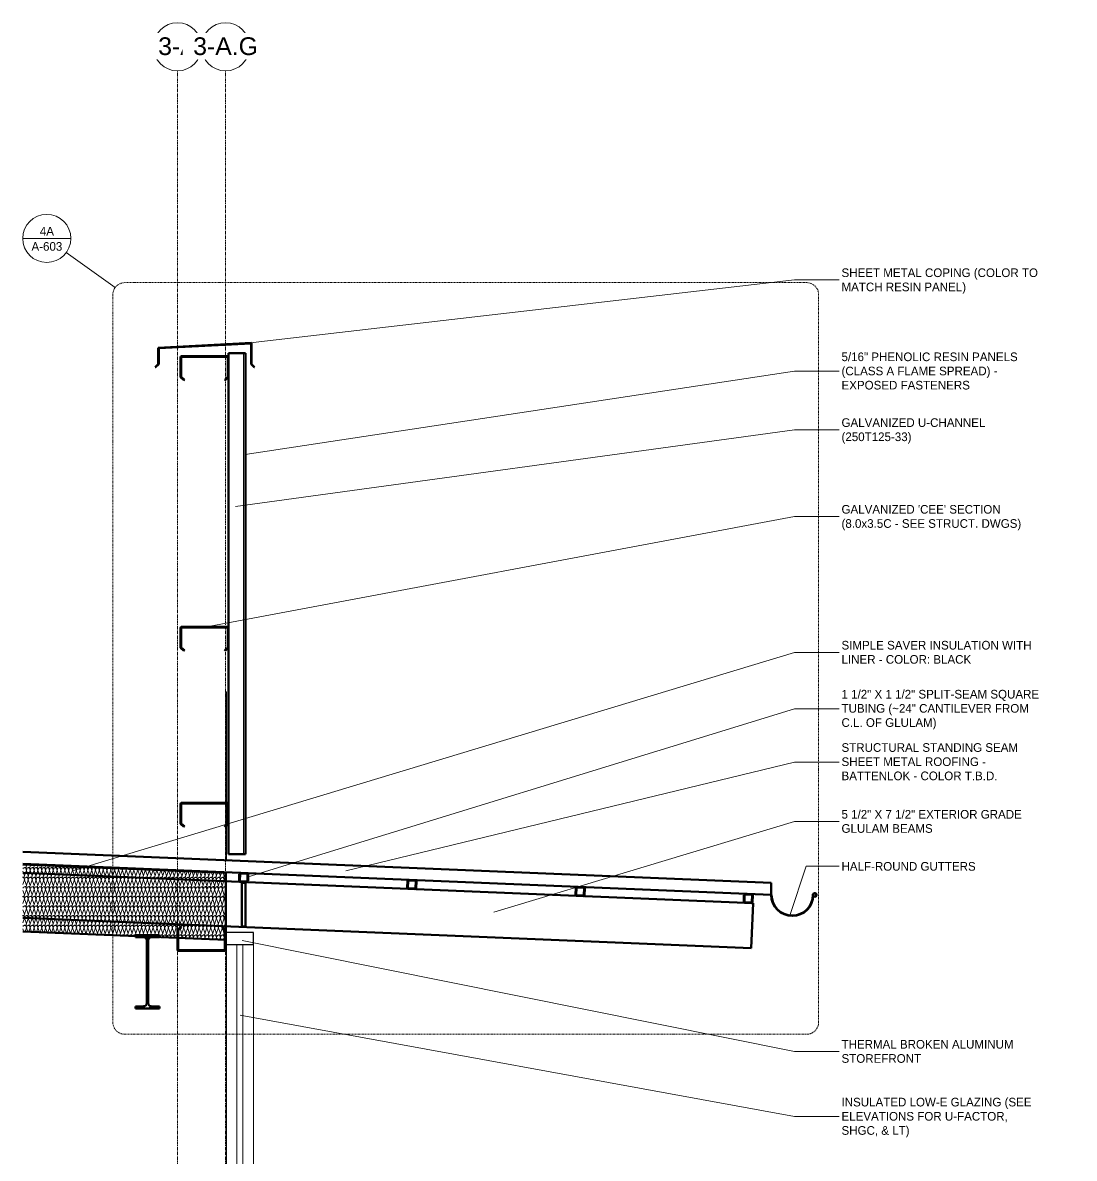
# Model space of a CAD drawing. Header units: inches. Extents: x -22111 to -21587, y -55 to 308.
# Drawn here: x -22095.4 to -21920.5, y 107.9 to 296.8 of the extents above; entities that cross this region are included whole.
import ezdxf

# ---------------------------------------------------------------- set-up
doc = ezdxf.new("R2010")
doc.units = ezdxf.units.IN
doc.header["$MEASUREMENT"] = 0
doc.linetypes.add('Dash Dot 3_16_', pattern=[0.3125, 0.1875, -0.0625, 0, -0.0625])
doc.linetypes.add('Grid Line 1_2_', pattern=[0.875, 0.5, -0.125, 0.125, -0.125])
for name, color, linetype, lineweight in [('A-ANNO-IDEN', 131, 'Continuous', 9), ('A-ANNO-SYMB', 150, 'Continuous', 9), ('A-CLNG', 13, 'Continuous', 18), ('A-CLNG-PATT', 13, 'Continuous', 70), ('A-GLAZ-CURT', 52, 'Continuous', 9), ('A-GLAZ-CWMG', 51, 'Continuous', 9), ('A-ROOF', 132, 'Continuous', 18), ('A-ROOF-MCUT', 132, 'Continuous', 70), ('A-WALL', 113, 'Continuous', 18), ('I-WALL', 2, 'Continuous', 18), ('S-BEAM', 12, 'Continuous', 9), ('S-GRID', 1, 'Continuous', 9), ('S-GRID-IDEN', 1, 'Continuous', 9)]:
    doc.layers.add(name, color=color, linetype=linetype, lineweight=lineweight)
doc.styles.add('Arial_1', font='arial.ttf', dxfattribs={"height": 2.950599})
doc.styles.add('Century Gothic', font='GOTHIC.TTF', dxfattribs={"height": 1.437112})
pattern_1 = [(45, (-26060.736, 71.503), (-1.5839192, 1.5839192), []), (45, (-26060.736, 73.903), (-1.5839192, 1.5839192), [])]

# ---------------------------------------------------------------- blocks, each defined once
blk = doc.blocks.new('Girt_C - 8_D-1405603-Wall Section - One Story - Parapet _ Canopy - Exposed Structure')
at = {"layer": 'S-BEAM'}
h = blk.add_hatch(dxfattribs=at)
h.set_pattern_fill('FP_1', color=256, style=0, pattern_type=2)
h.set_pattern_definition(pattern_1)
h.paths.add_polyline_path([(-22061.72, 237.31), (-22061.14, 237.8), (-22061.14, 241.11), (-22061.2, 241.24), (-22061.33, 241.3), (-22068.95, 241.3), (-22069.09, 241.24), (-22069.14, 241.11), (-22069.14, 237.8), (-22068.57, 237.31), (-22068.5, 237.4), (-22069.03, 237.85), (-22069.03, 241.11), (-22069.01, 241.17), (-22068.95, 241.19), (-22061.33, 241.19), (-22061.27, 241.17), (-22061.25, 241.11), (-22061.25, 237.85), (-22061.79, 237.4)], flags=0)
at = {"layer": 'S-BEAM', "lineweight": 50}
for p, q in [((-22069.14, 241.11), (-22069.14, 237.8)), ((-22069.03, 237.85), (-22069.03, 241.11)), ((-22061.33, 241.3), (-22068.95, 241.3)), ((-22068.95, 241.19), (-22061.33, 241.19)), ((-22061.25, 241.11), (-22061.25, 237.85)), ((-22061.14, 237.8), (-22061.14, 241.11)), ((-22069.14, 237.8), (-22068.57, 237.31)), ((-22068.5, 237.4), (-22069.03, 237.85)), ((-22068.57, 237.31), (-22068.5, 237.4)), ((-22061.25, 237.85), (-22061.79, 237.4)), ((-22061.79, 237.4), (-22061.72, 237.31)), ((-22061.72, 237.31), (-22061.14, 237.8))]:
    blk.add_line(p, q, dxfattribs=at)
for centre, radius, start, end in [((-22068.95, 241.11), 0.188, 90, 180), ((-22068.95, 241.11), 0.0782, 90, 177.8773), ((-22061.33, 241.11), 0.188, 0, 90), ((-22061.33, 241.11), 0.0782, 3.0424, 90)]:
    blk.add_arc(centre, radius, start, end, dxfattribs=at)
blk = doc.blocks.new('Girt_C - 8_D-1405494-Wall Section - One Story - Parapet _ Canopy - Exposed Structure')
at = {"layer": 'S-BEAM'}
h = blk.add_hatch(dxfattribs=at)
h.set_pattern_fill('FP_1', color=256, style=0, pattern_type=2)
h.set_pattern_definition(pattern_1)
h.paths.add_polyline_path([(-22061.72, 163.07), (-22061.14, 163.55), (-22061.14, 166.87), (-22061.2, 167), (-22061.33, 167.05), (-22068.95, 167.05), (-22069.09, 167), (-22069.14, 166.87), (-22069.14, 163.55), (-22068.57, 163.07), (-22068.5, 163.16), (-22069.03, 163.61), (-22069.03, 166.87), (-22069.01, 166.92), (-22068.95, 166.95), (-22061.33, 166.95), (-22061.27, 166.92), (-22061.25, 166.87), (-22061.25, 163.61), (-22061.79, 163.16)], flags=0)
at = {"layer": 'S-BEAM', "lineweight": 50}
for p, q in [((-22069.14, 166.87), (-22069.14, 163.55)), ((-22069.03, 163.61), (-22069.03, 166.87)), ((-22061.33, 167.05), (-22068.95, 167.05)), ((-22068.95, 166.95), (-22061.33, 166.95)), ((-22061.25, 166.87), (-22061.25, 163.61)), ((-22061.14, 163.55), (-22061.14, 166.87)), ((-22069.14, 163.55), (-22068.57, 163.07)), ((-22068.5, 163.16), (-22069.03, 163.61)), ((-22068.57, 163.07), (-22068.5, 163.16)), ((-22061.25, 163.61), (-22061.79, 163.16)), ((-22061.79, 163.16), (-22061.72, 163.07)), ((-22061.72, 163.07), (-22061.14, 163.55))]:
    blk.add_line(p, q, dxfattribs=at)
for centre, radius, start, end in [((-22068.95, 166.87), 0.188, 90, 180), ((-22068.95, 166.87), 0.0782, 90, 177.8773), ((-22061.33, 166.87), 0.187, 360, 90), ((-22061.33, 166.87), 0.0782, 3.0424, 90)]:
    blk.add_arc(centre, radius, start, end, dxfattribs=at)
blk = doc.blocks.new('W-Wide Flange - W12X19-1098423-Wall Section - One Story - Parapet _ Canopy - Exposed Structure')
at = {"layer": 'S-BEAM'}
h = blk.add_hatch(dxfattribs=at)
h.set_pattern_fill('FP_1', color=256, style=0, pattern_type=2)
h.set_pattern_definition(pattern_1)
h.paths.add_polyline_path([(-22076.65, 132.85), (-22072.64, 132.85), (-22072.64, 133.2), (-22074, 133.2), (-22074.2, 133.24), (-22074.37, 133.36), (-22074.48, 133.53), (-22074.52, 133.73), (-22074.52, 144.18), (-22074.48, 144.38), (-22074.37, 144.55), (-22074.2, 144.66), (-22074, 144.7), (-22072.64, 144.7), (-22072.64, 145.05), (-22076.65, 145.05), (-22076.65, 144.7), (-22075.28, 144.7), (-22075.08, 144.66), (-22074.91, 144.55), (-22074.8, 144.38), (-22074.76, 144.18), (-22074.76, 133.73), (-22074.8, 133.53), (-22074.91, 133.36), (-22075.08, 133.24), (-22075.28, 133.2), (-22076.65, 133.2)], flags=0)
at = {"layer": 'S-BEAM', "lineweight": 50}
for p, q in [((-22072.64, 145.05), (-22076.65, 145.05)), ((-22076.65, 145.05), (-22076.65, 144.7)), ((-22076.65, 144.7), (-22075.28, 144.7)), ((-22074.76, 144.18), (-22074.76, 133.73)), ((-22074.52, 133.73), (-22074.52, 144.18)), ((-22074, 144.7), (-22072.64, 144.7)), ((-22072.64, 144.7), (-22072.64, 145.05)), ((-22075.28, 133.2), (-22076.65, 133.2)), ((-22076.65, 133.2), (-22076.65, 132.85)), ((-22076.65, 132.85), (-22072.64, 132.85)), ((-22072.64, 133.2), (-22074, 133.2)), ((-22072.64, 132.85), (-22072.64, 133.2))]:
    blk.add_line(p, q, dxfattribs=at)
for centre, start, end in [((-22075.28, 144.18), 0, 90), ((-22074, 144.18), 90, 180), ((-22075.28, 133.73), 270, 0), ((-22074, 133.73), 180, 270)]:
    blk.add_arc(centre, 0.525, start, end, dxfattribs=at)
blk = doc.blocks.new('System Panel - INSULATED LOW-E GLAZING _SEE ELEVATIONS FOR U-FACTOR_ SHGC_ _ LT_-1142349-Wall Section - One Story - Parapet _ Canopy - Exposed Structure')
at = {"layer": 'A-GLAZ-CURT', "lineweight": 18}
for p, q in [((-22058.77, 143.5), (-22059.77, 143.5)), ((-22059.77, 143.5), (-22059.77, 98)), ((-22058.77, 98), (-22058.77, 143.5)), ((-22059.77, 98), (-22058.77, 98))]:
    blk.add_line(p, q, dxfattribs=at)
at = {"layer": 'A-GLAZ-CURT'}
for p, q in [((-22059.77, 143.5), (-22058.77, 143.5)), ((-22059.77, 143.5), (-22059.77, 98)), ((-22058.77, 98), (-22058.77, 143.5)), ((-22059.77, 98), (-22058.77, 98))]:
    blk.add_line(p, q, dxfattribs=at)
blk = doc.blocks.new('Rectangular Mullion - Exterior 2_ x 4_5_-1135276-Wall Section - One Story - Parapet _ Canopy - Exposed Structure')
at = {"layer": 'A-GLAZ-CWMG', "lineweight": 30}
for p, q in [((-22057.02, 145.5), (-22061.52, 145.5)), ((-22061.52, 145.5), (-22061.52, 143.5)), ((-22057.02, 143.5), (-22057.02, 145.5)), ((-22061.52, 143.5), (-22057.02, 143.5))]:
    blk.add_line(p, q, dxfattribs=at)
blk = doc.blocks.new('Rectangular Mullion - Exterior 2_ x 4_5_-1142344-Wall Section - One Story - Parapet _ Canopy - Exposed Structure')
at = {"layer": 'A-GLAZ-CWMG'}
for p, q in [((-22061.52, 143.5), (-22059.77, 143.5)), ((-22059.77, 143.5), (-22058.77, 143.5)), ((-22058.77, 143.5), (-22057.22, 143.5)), ((-22057.02, 143.5), (-22057.02, 98)), ((-22059.77, 98), (-22061.52, 98)), ((-22058.77, 98), (-22059.77, 98)), ((-22057.02, 98), (-22058.77, 98))]:
    blk.add_line(p, q, dxfattribs=at)
blk = doc.blocks.new('Girt_C - 8_D-V1-Wall Section - One Story - Parapet _ Canopy - Exposed Structure')
at = {"layer": 'S-BEAM'}
h = blk.add_hatch(dxfattribs=at)
h.set_pattern_fill('FP_1', color=256, style=0, pattern_type=2)
h.set_pattern_definition(pattern_1)
h.paths.add_polyline_path([(-22061.72, 192.31), (-22061.14, 192.8), (-22061.14, 196.11), (-22061.2, 196.24), (-22061.33, 196.3), (-22068.95, 196.3), (-22069.09, 196.24), (-22069.14, 196.11), (-22069.14, 192.8), (-22068.57, 192.31), (-22068.5, 192.4), (-22069.03, 192.85), (-22069.03, 196.11), (-22069.01, 196.17), (-22068.95, 196.19), (-22061.33, 196.19), (-22061.27, 196.17), (-22061.25, 196.11), (-22061.25, 192.85), (-22061.79, 192.4)], flags=0)
at = {"layer": 'S-BEAM', "lineweight": 50}
for p, q in [((-22069.14, 196.11), (-22069.14, 192.8)), ((-22069.03, 192.85), (-22069.03, 196.11)), ((-22061.33, 196.3), (-22068.95, 196.3)), ((-22068.95, 196.19), (-22061.33, 196.19)), ((-22061.25, 196.11), (-22061.25, 192.85)), ((-22061.14, 192.8), (-22061.14, 196.11)), ((-22069.14, 192.8), (-22068.57, 192.31)), ((-22068.5, 192.4), (-22069.03, 192.85)), ((-22061.25, 192.85), (-22061.79, 192.4)), ((-22061.72, 192.31), (-22061.14, 192.8)), ((-22068.57, 192.31), (-22068.5, 192.4)), ((-22061.79, 192.4), (-22061.72, 192.31))]:
    blk.add_line(p, q, dxfattribs=at)
for centre, radius, start, end in [((-22068.95, 196.11), 0.188, 90, 180), ((-22068.95, 196.11), 0.0782, 90, 177.8773), ((-22061.33, 196.11), 0.188, 0, 90), ((-22061.33, 196.11), 0.0782, 3.0424, 90)]:
    blk.add_arc(centre, radius, start, end, dxfattribs=at)
blk = doc.blocks.new('Dimension Lumber - 5_5 x 7_5 Glulam-1403169-Wall Section - One Story - Parapet _ Canopy - Exposed Structure')
at = {"layer": 'S-BEAM', "lineweight": 50}
for p, q in [((-21973.89, 150.35), (-22095.34, 155.41)), ((-21974.21, 142.86), (-21973.89, 150.35)), ((-22095.34, 147.9), (-21974.21, 142.86))]:
    blk.add_line(p, q, dxfattribs=at)
blk = doc.blocks.new('Girt_C - 8_D-V2-Wall Section - One Story - Parapet _ Canopy - Exposed Structure')
at = {"layer": 'S-BEAM'}
h = blk.add_hatch(dxfattribs=at)
h.set_pattern_fill('FP_1', color=256, style=0, pattern_type=2)
h.set_pattern_definition(pattern_1)
h.paths.add_polyline_path([(-22061.83, 142.44), (-22061.7, 142.49), (-22061.64, 142.63), (-22061.64, 145.94), (-22062.21, 146.42), (-22062.29, 146.34), (-22061.75, 145.89), (-22061.75, 142.62), (-22061.77, 142.57), (-22061.83, 142.55), (-22069.45, 142.55), (-22069.51, 142.57), (-22069.53, 142.62), (-22069.53, 145.89), (-22068.99, 146.34), (-22069.06, 146.42), (-22069.64, 145.94), (-22069.64, 142.63), (-22069.59, 142.49), (-22069.45, 142.44)], flags=0)
at = {"layer": 'S-BEAM', "lineweight": 50}
for p, q in [((-22069.06, 146.42), (-22069.64, 145.94)), ((-22069.64, 145.94), (-22069.64, 142.63)), ((-22069.53, 145.89), (-22068.99, 146.34)), ((-22069.53, 142.62), (-22069.53, 145.89)), ((-22068.99, 146.34), (-22069.06, 146.42)), ((-22062.21, 146.42), (-22062.29, 146.34)), ((-22062.29, 146.34), (-22061.75, 145.89)), ((-22061.64, 145.94), (-22062.21, 146.42)), ((-22061.75, 145.89), (-22061.75, 142.62)), ((-22061.64, 142.63), (-22061.64, 145.94)), ((-22061.83, 142.55), (-22069.45, 142.55)), ((-22069.45, 142.44), (-22061.83, 142.44))]:
    blk.add_line(p, q, dxfattribs=at)
for centre, radius, start, end in [((-22069.45, 142.63), 0.188, 180, 270), ((-22069.45, 142.63), 0.0782, 183.0424, 270), ((-22061.83, 142.63), 0.188, 270, 0), ((-22061.83, 142.63), 0.0782, 270, 357.8773)]:
    blk.add_arc(centre, radius, start, end, dxfattribs=at)
blk = doc.blocks.new('HSS-Hollow Structural Section - HSS1-1_2X1-1_2X1_8 - Obsolete-1396620-Wall Section - One Story - Parapet _ Canopy - Exposed Structure')
at = {"layer": 'S-BEAM'}
h = blk.add_hatch(dxfattribs=at)
h.set_pattern_fill('FP_1', color=256, style=0, pattern_type=2)
h.set_pattern_definition(pattern_1)
h.paths.add_polyline_path([(-22058.14, 153.86), (-22057.98, 153.92), (-22057.9, 154.08), (-22057.86, 155.12), (-22057.92, 155.28), (-22058.08, 155.36), (-22059.12, 155.4), (-22059.28, 155.34), (-22059.36, 155.18), (-22059.4, 154.15), (-22059.34, 153.98), (-22059.18, 153.9)], flags=0)
h.paths.add_polyline_path([(-22058.14, 153.98), (-22059.17, 154.02), (-22059.26, 154.06), (-22059.29, 154.14), (-22059.24, 155.18), (-22059.21, 155.26), (-22059.12, 155.29), (-22058.09, 155.24), (-22058.01, 155.21), (-22057.98, 155.12), (-22058.02, 154.09), (-22058.06, 154.01)], flags=0)
at = {"layer": 'S-BEAM', "lineweight": 50}
for p, q in [((-22059.36, 155.18), (-22059.4, 154.15)), ((-22059.29, 154.14), (-22059.24, 155.18)), ((-22058.08, 155.36), (-22059.12, 155.4)), ((-22059.12, 155.29), (-22058.09, 155.24)), ((-22057.98, 155.12), (-22058.02, 154.09)), ((-22057.9, 154.08), (-22057.86, 155.12)), ((-22059.18, 153.9), (-22058.14, 153.86)), ((-22058.14, 153.98), (-22059.17, 154.02))]:
    blk.add_line(p, q, dxfattribs=at)
for centre, radius, start, end in [((-22059.13, 155.17), 0.232, 87.6141, 177.6141), ((-22059.13, 155.17), 0.116, 87.6141, 177.6141), ((-22058.09, 155.13), 0.116, 357.6141, 87.6141), ((-22058.09, 155.13), 0.232, 357.6141, 87.6141), ((-22059.17, 154.14), 0.232, 177.6141, 267.6141), ((-22059.17, 154.14), 0.116, 177.6141, 267.6141), ((-22058.13, 154.09), 0.116, 267.6141, 357.6141), ((-22058.13, 154.09), 0.232, 267.6141, 357.6141)]:
    blk.add_arc(centre, radius, start, end, dxfattribs=at)
blk = doc.blocks.new('HSS-Hollow Structural Section - HSS1-1_2X1-1_2X1_8 - Obsolete-V3-Wall Section - One Story - Parapet _ Canopy - Exposed Structure')
at = {"layer": 'S-BEAM'}
h = blk.add_hatch(dxfattribs=at)
h.set_pattern_fill('FP_1', color=256, style=0, pattern_type=2)
h.set_pattern_definition(pattern_1)
h.paths.add_polyline_path([(-22030.17, 152.7), (-22030, 152.76), (-22029.93, 152.92), (-22029.88, 153.95), (-22029.95, 154.12), (-22030.11, 154.19), (-22031.14, 154.24), (-22031.31, 154.18), (-22031.38, 154.01), (-22031.43, 152.98), (-22031.36, 152.81), (-22031.2, 152.74)], flags=0)
h.paths.add_polyline_path([(-22030.16, 152.81), (-22031.2, 152.85), (-22031.28, 152.89), (-22031.31, 152.97), (-22031.27, 154.01), (-22031.23, 154.09), (-22031.15, 154.12), (-22030.11, 154.08), (-22030.03, 154.04), (-22030, 153.96), (-22030.04, 152.92), (-22030.08, 152.84)], flags=0)
at = {"layer": 'S-BEAM', "lineweight": 50}
for p, q in [((-22031.38, 154.01), (-22031.43, 152.98)), ((-22031.31, 152.97), (-22031.27, 154.01)), ((-22031.15, 154.12), (-22030.11, 154.08)), ((-22030.11, 154.19), (-22031.14, 154.24)), ((-22030, 153.96), (-22030.04, 152.92)), ((-22029.93, 152.92), (-22029.88, 153.95)), ((-22030.16, 152.81), (-22031.2, 152.85)), ((-22031.2, 152.74), (-22030.17, 152.7))]:
    blk.add_line(p, q, dxfattribs=at)
for centre, radius, start, end in [((-22031.19, 152.97), 0.232, 177.6141, 267.6141), ((-22031.15, 154.01), 0.232, 87.6141, 177.6141), ((-22031.19, 152.97), 0.116, 177.6141, 267.6141), ((-22031.15, 154.01), 0.116, 87.6141, 177.6141), ((-22030.12, 153.96), 0.232, 357.6141, 87.6141), ((-22030.12, 153.96), 0.116, 357.6141, 87.6141), ((-22030.16, 152.93), 0.232, 267.6141, 357.6141), ((-22030.16, 152.93), 0.116, 267.6141, 357.6141)]:
    blk.add_arc(centre, radius, start, end, dxfattribs=at)
blk = doc.blocks.new('HSS-Hollow Structural Section - HSS1-1_2X1-1_2X1_8 - Obsolete-V4-Wall Section - One Story - Parapet _ Canopy - Exposed Structure')
at = {"layer": 'S-BEAM'}
h = blk.add_hatch(dxfattribs=at)
h.set_pattern_fill('FP_1', color=256, style=0, pattern_type=2)
h.set_pattern_definition(pattern_1)
h.paths.add_polyline_path([(-22002.19, 151.53), (-22002.03, 151.59), (-22001.95, 151.75), (-22001.91, 152.79), (-22001.97, 152.95), (-22002.13, 153.03), (-22003.17, 153.07), (-22003.33, 153.01), (-22003.41, 152.85), (-22003.45, 151.81), (-22003.39, 151.65), (-22003.23, 151.57)], flags=0)
h.paths.add_polyline_path([(-22002.19, 151.65), (-22003.22, 151.69), (-22003.3, 151.73), (-22003.33, 151.81), (-22003.29, 152.84), (-22003.25, 152.92), (-22003.17, 152.96), (-22002.14, 152.91), (-22002.05, 152.87), (-22002.02, 152.79), (-22002.07, 151.76), (-22002.1, 151.68)], flags=0)
at = {"layer": 'S-BEAM', "lineweight": 50}
for p, q in [((-22002.13, 153.03), (-22003.17, 153.07)), ((-22003.17, 152.96), (-22002.14, 152.91)), ((-22003.41, 152.85), (-22003.45, 151.81)), ((-22003.33, 151.81), (-22003.29, 152.84)), ((-22003.23, 151.57), (-22002.19, 151.53)), ((-22002.19, 151.65), (-22003.22, 151.69)), ((-22002.02, 152.79), (-22002.07, 151.76)), ((-22001.95, 151.75), (-22001.91, 152.79))]:
    blk.add_line(p, q, dxfattribs=at)
for centre, radius, start, end in [((-22003.18, 152.84), 0.232, 87.6141, 177.6141), ((-22003.18, 152.84), 0.116, 87.6141, 177.6141), ((-22002.14, 152.8), 0.232, 357.6141, 87.6141), ((-22003.22, 151.8), 0.232, 177.6141, 267.6141), ((-22003.22, 151.8), 0.116, 177.6141, 267.6141), ((-22002.18, 151.76), 0.116, 267.6141, 357.6141), ((-22002.18, 151.76), 0.232, 267.6141, 357.6141), ((-22002.14, 152.8), 0.116, 357.6141, 87.6141)]:
    blk.add_arc(centre, radius, start, end, dxfattribs=at)
blk = doc.blocks.new('HSS-Hollow Structural Section - HSS1-1_2X1-1_2X1_8 - Obsolete-1396638-Wall Section - One Story - Parapet _ Canopy - Exposed Structure')
at = {"layer": 'S-BEAM'}
h = blk.add_hatch(dxfattribs=at)
h.set_pattern_fill('FP_1', color=256, style=0, pattern_type=2)
h.set_pattern_definition(pattern_1)
h.paths.add_polyline_path([(-21974.22, 150.36), (-21974.05, 150.42), (-21973.98, 150.59), (-21973.93, 151.62), (-21973.99, 151.79), (-21974.15, 151.86), (-21975.19, 151.91), (-21975.36, 151.84), (-21975.43, 151.68), (-21975.47, 150.65), (-21975.41, 150.48), (-21975.25, 150.41)], flags=0)
h.paths.add_polyline_path([(-21974.21, 150.48), (-21975.25, 150.52), (-21975.33, 150.56), (-21975.36, 150.64), (-21975.32, 151.68), (-21975.28, 151.76), (-21975.19, 151.79), (-21974.16, 151.75), (-21974.08, 151.71), (-21974.05, 151.63), (-21974.09, 150.59), (-21974.13, 150.51)], flags=0)
at = {"layer": 'S-BEAM', "lineweight": 50}
for p, q in [((-21975.43, 151.68), (-21975.47, 150.65)), ((-21975.36, 150.64), (-21975.32, 151.68)), ((-21974.15, 151.86), (-21975.19, 151.91)), ((-21975.19, 151.79), (-21974.16, 151.75)), ((-21974.05, 151.63), (-21974.09, 150.59)), ((-21973.98, 150.59), (-21973.93, 151.62)), ((-21974.21, 150.48), (-21975.25, 150.52)), ((-21975.25, 150.41), (-21974.22, 150.36))]:
    blk.add_line(p, q, dxfattribs=at)
for centre, radius, start, end in [((-21975.2, 151.67), 0.232, 87.6141, 177.6141), ((-21975.2, 151.67), 0.116, 87.6141, 177.6141), ((-21974.16, 151.63), 0.116, 357.6141, 87.6141), ((-21974.16, 151.63), 0.232, 357.6141, 87.6141), ((-21975.24, 150.64), 0.232, 177.6141, 267.6141), ((-21975.24, 150.64), 0.116, 177.6141, 267.6141), ((-21974.21, 150.6), 0.232, 267.6141, 357.6141), ((-21974.21, 150.6), 0.116, 267.6141, 357.6141)]:
    blk.add_arc(centre, radius, start, end, dxfattribs=at)
blk = doc.blocks.new('Grid - Grid Head - Circle-14747-Wall Section - One Story - Parapet _ Canopy - Exposed Structure')
at = {"layer": 'S-GRID-IDEN'}
blk.add_circle((-22069.64, 292.75), 4, dxfattribs=at)
blk = doc.blocks.new('Section - Callout Head-19020-Wall Section - One Story - Parapet _ Canopy - Exposed Structure')
at = {"layer": 'A-ANNO-SYMB'}
blk.add_line((-22095.38, 260.89), (-22087.38, 260.89), dxfattribs=at)
for start, end in [(0, 180), (180, 360)]:
    blk.add_arc((-22091.38, 260.89), 4, start, end, dxfattribs=at)

msp = doc.modelspace()

# ---------------------------------------------------------------- hatches: boundary and pattern name
at = {"layer": 'A-CLNG-PATT', "lineweight": 9}
h = msp.add_hatch(dxfattribs=at)
h.set_pattern_fill('FP_3', color=256, style=0, pattern_type=2)
h.set_pattern_definition([(161.57, (-26060.656, 71.583), (-0.639728796, 0.000260972), [0, -4.554, 0.506, 0]), (18.43, (-26060.816, 71.583), (-0.639728796, -0.000260972), [0, -4.554, 0.506, 0]), (108.43, (-26060.656, 71.583), (0.320200546, -1.599823931), [1.518, -3.542]), (71.57, (-26060.816, 71.583), (0.320200546, 1.599823931), [1.518, -3.542])])
h.paths.add_polyline_path([(-22061.6196, 144.24209), (-22061.6196, 155.37674), (-22095.34474, 156.78196), (-22095.34474, 145.6473), (-22076.2799, 144.85293)], flags=0)

# ---------------------------------------------------------------- linework, layer by layer
at = {"layer": 'A-ANNO-IDEN', "color": 153}
for p, q in [((-22058.4784, 243.39329), (-21966.98982, 253.98758)), ((-21966.98982, 253.98758), (-21959.1987, 253.98758)), ((-22058.40519, 224.9504), (-21966.98982, 238.79181)), ((-21966.98982, 238.79181), (-21959.1987, 238.79181)), ((-22059.99566, 216.29472), (-21966.98982, 229.06731)), ((-21966.98982, 229.06731), (-21959.1987, 229.06731)), ((-22065.09856, 196.23432), (-21966.98982, 214.64716)), ((-21966.98982, 214.64716), (-21959.1987, 214.64716)), ((-22087.07859, 155.75913), (-21966.98982, 192.05365)), ((-21966.98982, 192.05365), (-21959.1987, 192.05365)), ((-22057.90489, 154.75549), (-21966.98982, 182.69506)), ((-21966.98982, 182.69506), (-21959.1987, 182.69506)), ((-22041.63815, 155.75913), (-21966.98982, 173.82779)), ((-21966.98982, 173.82779), (-21959.1987, 173.82779)), ((-22017.04886, 148.88078), (-21966.98982, 163.93977)), ((-21966.98982, 163.93977), (-21959.1987, 163.93977)), ((-21967.78734, 148.30345), (-21965.10003, 156.49727)), ((-21965.10003, 156.49727), (-21959.1987, 156.49727)), ((-22058.89948, 144.14627), (-21966.98982, 125.69675)), ((-22059.23366, 131.73478), (-21966.98982, 114.86996)), ((-21966.98982, 125.69675), (-21959.1987, 125.69675)), ((-21966.98982, 114.86996), (-21959.1987, 114.86996))]:
    msp.add_line(p, q, dxfattribs=at)
at = {"layer": 'A-ANNO-SYMB'}
msp.add_line((-22080.02131, 252.70268), (-22088.13915, 258.55462), dxfattribs=at)
at = {"layer": 'A-ANNO-SYMB', "linetype": 'Dash Dot 3_16_'}
for p, q in [((-21965.00323, 253.53313), (-22078.39892, 253.53313)), ((-22080.39892, 251.53313), (-22080.39892, 130.56353)), ((-21963.00323, 130.56353), (-21963.00323, 251.53313)), ((-22078.39892, 128.56353), (-21965.00323, 128.56353))]:
    msp.add_line(p, q, dxfattribs=at)
for centre, start, end in [((-22078.39892, 251.53313), 90, 180), ((-21965.00323, 251.53313), 0, 90), ((-22078.39892, 130.56353), 180, 270), ((-21965.00323, 130.56353), 270, 0)]:
    msp.add_arc(centre, 2, start, end, dxfattribs=at)
at = {"layer": 'A-CLNG', "lineweight": 70}
for p, q in [((-22061.6196, 155.37674), (-22095.34474, 156.78196)), ((-22061.6196, 144.24209), (-22061.6196, 155.37674)), ((-22095.34474, 145.6473), (-22061.6196, 144.24209))]:
    msp.add_line(p, q, dxfattribs=at)
at = {"layer": 'A-ROOF', "lineweight": 70}
for p, q in [((-21970.89023, 153.72829), (-22095.34474, 158.9139)), ((-22095.34474, 156.91216), (-21970.89023, 151.72656)), ((-21970.89023, 151.72656), (-21970.89023, 153.72829))]:
    msp.add_line(p, q, dxfattribs=at)
at = {"layer": 'A-ROOF-MCUT'}
for p, q in [((-21970.82773, 151.72656), (-21970.89023, 151.72656)), ((-21963.78985, 151.52961), (-21963.83448, 151.48498))]:
    msp.add_line(p, q, dxfattribs=at)
for centre, radius, start, end in [((-21967.39023, 151.72656), 3.5, 180, 360), ((-21967.39023, 151.72656), 3.4375, 180, 0), ((-21963.64682, 151.72656), 0.3059, 232.1590092, 180), ((-21963.64682, 151.72656), 0.2434, 234.0109671, 180)]:
    msp.add_arc(centre, radius, start, end, dxfattribs=at)
at = {"layer": 'A-WALL', "lineweight": 70}
for p, q in [((-22057.32773, 243.5), (-22072.82773, 242.68768)), ((-22072.82773, 242.68768), (-22072.82773, 240)), ((-22072.76523, 242.62837), (-22057.39023, 243.43414)), ((-22072.76523, 239.97411), (-22072.76523, 242.62837)), ((-22058.32773, 241.83088), (-22061.14023, 241.83088)), ((-22061.14023, 241.83088), (-22061.14023, 158.5)), ((-22058.32773, 158.5), (-22058.32773, 241.83088)), ((-22057.39023, 243.43414), (-22057.39023, 239.97411)), ((-22057.32773, 240), (-22057.32773, 243.5)), ((-22072.82773, 240), (-22073.32773, 239.5)), ((-22073.28353, 239.45581), (-22072.76523, 239.97411)), ((-22057.39023, 239.97411), (-22056.87192, 239.45581)), ((-22056.82773, 239.5), (-22057.32773, 240)), ((-22073.32773, 239.5), (-22073.28353, 239.45581)), ((-22056.87192, 239.45581), (-22056.82773, 239.5)), ((-22061.14023, 158.5), (-22058.32773, 158.5))]:
    msp.add_line(p, q, dxfattribs=at)
at = {"layer": 'A-WALL'}
msp.add_line((-22058.64023, 241.83088), (-22058.64023, 158.5), dxfattribs=at)
at = {"layer": 'I-WALL'}
for p, q in [((-22061.51523, 185.5), (-22061.6196, 185.5)), ((-22061.6196, 185.5), (-22061.6196, 167.05469)), ((-22061.51523, 167.05469), (-22061.51523, 185.5)), ((-22061.6196, 166.94531), (-22061.6196, 163.29522)), ((-22061.51523, 163.3828), (-22061.51523, 166.94531)), ((-22061.6196, 163.15244), (-22061.6196, 157.50869)), ((-22061.51523, 157.50434), (-22061.51523, 163.24003)), ((-22061.6196, 155.50695), (-22061.6196, 155.37674)), ((-22061.51523, 154.0013), (-22061.51523, 155.5026)), ((-22061.51523, 145.5), (-22061.51523, 146.49479)), ((-22061.51523, 98), (-22061.51523, 143.5))]:
    msp.add_line(p, q, dxfattribs=at)
at = {"layer": 'I-WALL', "lineweight": 70}
for p, q in [((-22058.32773, 153.75), (-22058.95273, 153.75)), ((-22058.95273, 153.75), (-22058.95273, 146.5)), ((-22058.32773, 146.5), (-22058.32773, 153.75)), ((-22058.95273, 146.5), (-22058.32773, 146.5))]:
    msp.add_line(p, q, dxfattribs=at)
at = {"layer": 'S-GRID', "linetype": 'Grid Line 1_2_'}
for p, q in [((-22069.64023, -50.759), (-22069.64023, 288.75322)), ((-22061.64023, -50.759), (-22061.64023, 288.75322))]:
    msp.add_line(p, q, dxfattribs=at)

# ---------------------------------------------------------------- block references
at = {"layer": 'A-ANNO-SYMB'}
msp.add_blockref('Section - Callout Head-19020-Wall Section - One Story - Parapet _ Canopy - Exposed Structure', (0, 0), dxfattribs=at)
at = {"layer": 'A-GLAZ-CURT'}
msp.add_blockref('System Panel - INSULATED LOW-E GLAZING _SEE ELEVATIONS FOR U-FACTOR_ SHGC_ _ LT_-1142349-Wall Section - One Story - Parapet _ Canopy - Exposed Structure', (0, 0), dxfattribs=at)
at = {"layer": 'A-GLAZ-CWMG'}
for name in ['Rectangular Mullion - Exterior 2_ x 4_5_-1135276-Wall Section - One Story - Parapet _ Canopy - Exposed Structure', 'Rectangular Mullion - Exterior 2_ x 4_5_-1142344-Wall Section - One Story - Parapet _ Canopy - Exposed Structure']:
    msp.add_blockref(name, (0, 0), dxfattribs=at)
at = {"layer": 'S-BEAM'}
for name in ['Girt_C - 8_D-1405603-Wall Section - One Story - Parapet _ Canopy - Exposed Structure', 'Girt_C - 8_D-V1-Wall Section - One Story - Parapet _ Canopy - Exposed Structure', 'Girt_C - 8_D-1405494-Wall Section - One Story - Parapet _ Canopy - Exposed Structure', 'Dimension Lumber - 5_5 x 7_5 Glulam-1403169-Wall Section - One Story - Parapet _ Canopy - Exposed Structure', 'Girt_C - 8_D-V2-Wall Section - One Story - Parapet _ Canopy - Exposed Structure', 'W-Wide Flange - W12X19-1098423-Wall Section - One Story - Parapet _ Canopy - Exposed Structure']:
    msp.add_blockref(name, (0, 0), dxfattribs=at)
at = {"layer": 'S-BEAM', "lineweight": 50}
for name in ['HSS-Hollow Structural Section - HSS1-1_2X1-1_2X1_8 - Obsolete-1396620-Wall Section - One Story - Parapet _ Canopy - Exposed Structure', 'HSS-Hollow Structural Section - HSS1-1_2X1-1_2X1_8 - Obsolete-V3-Wall Section - One Story - Parapet _ Canopy - Exposed Structure', 'HSS-Hollow Structural Section - HSS1-1_2X1-1_2X1_8 - Obsolete-V4-Wall Section - One Story - Parapet _ Canopy - Exposed Structure', 'HSS-Hollow Structural Section - HSS1-1_2X1-1_2X1_8 - Obsolete-1396638-Wall Section - One Story - Parapet _ Canopy - Exposed Structure']:
    msp.add_blockref(name, (0, 0), dxfattribs=at)
at = {"layer": 'S-GRID-IDEN'}
msp.add_blockref('Grid - Grid Head - Circle-14747-Wall Section - One Story - Parapet _ Canopy - Exposed Structure', (0, 0), dxfattribs=at)

# ---------------------------------------------------------------- texts
at = {"layer": 'A-ANNO-SYMB', "char_height": 1.437112, "attachment_point": 2, "line_spacing_factor": 0.984117, "style": 'Century Gothic'}
for s, insert, width in [('4A', (-22091.36087, 262.80882), 3.078), ('A-603', (-22091.36087, 260.27678), 6.48)]:
    msp.add_mtext(s, dxfattribs=dict(at, insert=insert, width=width))

# ---------------------------------------------------------------- next in the draw order: texts
at = {"layer": 'A-ANNO-IDEN', "char_height": 1.4371118, "attachment_point": 1, "line_spacing_factor": 0.984117, "style": 'Century Gothic', "bg_fill": 3, "box_fill_scale": 1.25, "bg_fill_color": 0, "bg_fill_transparency": 0}
for s, insert, width in [('SHEET METAL COPING (COLOR TO\\PMATCH RESIN PANEL)', (-21959.1987, 255.90088), 38.358), ('5/16" PHENOLIC RESIN PANELS\\P(CLASS A FLAME SPREAD) -\\PEXPOSED FASTENERS', (-21959.1987, 241.9194), 33.93), ('GALVANIZED U-CHANNEL\\P(250T125-33)', (-21959.1987, 230.98061), 28.854), ("GALVANIZED 'CEE' SECTION\\P(8.0x3.5C - SEE STRUCT. DWGS)", (-21959.1987, 216.56046), 34.218), ('SIMPLE SAVER INSULATION WITH\\PLINER - COLOR: BLACK', (-21959.1987, 193.96695), 35.55), ('1 1/2" X 1 1/2" SPLIT-SEAM SQUARE\\PTUBING (~24" CANTILEVER FROM\\PC.L. OF GLULAM)', (-21959.1987, 185.82265), 38.322), ('STRUCTURAL STANDING SEAM\\PSHEET METAL ROOFING -\\PBATTENLOK - COLOR T.B.D.', (-21959.1987, 176.95538), 33.354), ('5 1/2" X 7 1/2" EXTERIOR GRADE\\PGLULAM BEAMS', (-21959.1987, 165.85308), 35.424), ('HALF-ROUND GUTTERS', (-21959.1987, 157.19629), 24.984), ('THERMAL BROKEN ALUMINUM\\PSTOREFRONT', (-21959.1987, 127.61006), 33.516), ('INSULATED LOW-E GLAZING (SEE\\PELEVATIONS FOR U-FACTOR,\\PSHGC, & LT)', (-21959.1987, 117.99754), 36.162)]:
    msp.add_mtext(s, dxfattribs=dict(at, insert=insert, width=width))
at = {"layer": 'S-GRID-IDEN', "insert": (-22069.64099, 294.32603), "char_height": 2.950599, "width": 7.632, "attachment_point": 2, "line_spacing_factor": 0.938532, "style": 'Arial_1', "bg_fill": 3, "box_fill_scale": 1.25, "bg_fill_color": 0, "bg_fill_transparency": 0}
msp.add_mtext('3-A', dxfattribs=at)

# ---------------------------------------------------------------- next in the draw order: block references
at = {"layer": 'S-GRID-IDEN'}
msp.add_blockref('Grid - Grid Head - Circle-14747-Wall Section - One Story - Parapet _ Canopy - Exposed Structure', (8, 0), dxfattribs=at)

# ---------------------------------------------------------------- next in the draw order: texts
at = {"layer": 'S-GRID-IDEN', "insert": (-22061.64099, 294.32603), "char_height": 2.950599, "width": 12.816, "attachment_point": 2, "line_spacing_factor": 0.938532, "style": 'Arial_1', "bg_fill": 3, "box_fill_scale": 1.25, "bg_fill_color": 0, "bg_fill_transparency": 0}
msp.add_mtext('3-A.G', dxfattribs=at)

doc.saveas('drawing.dxf')
